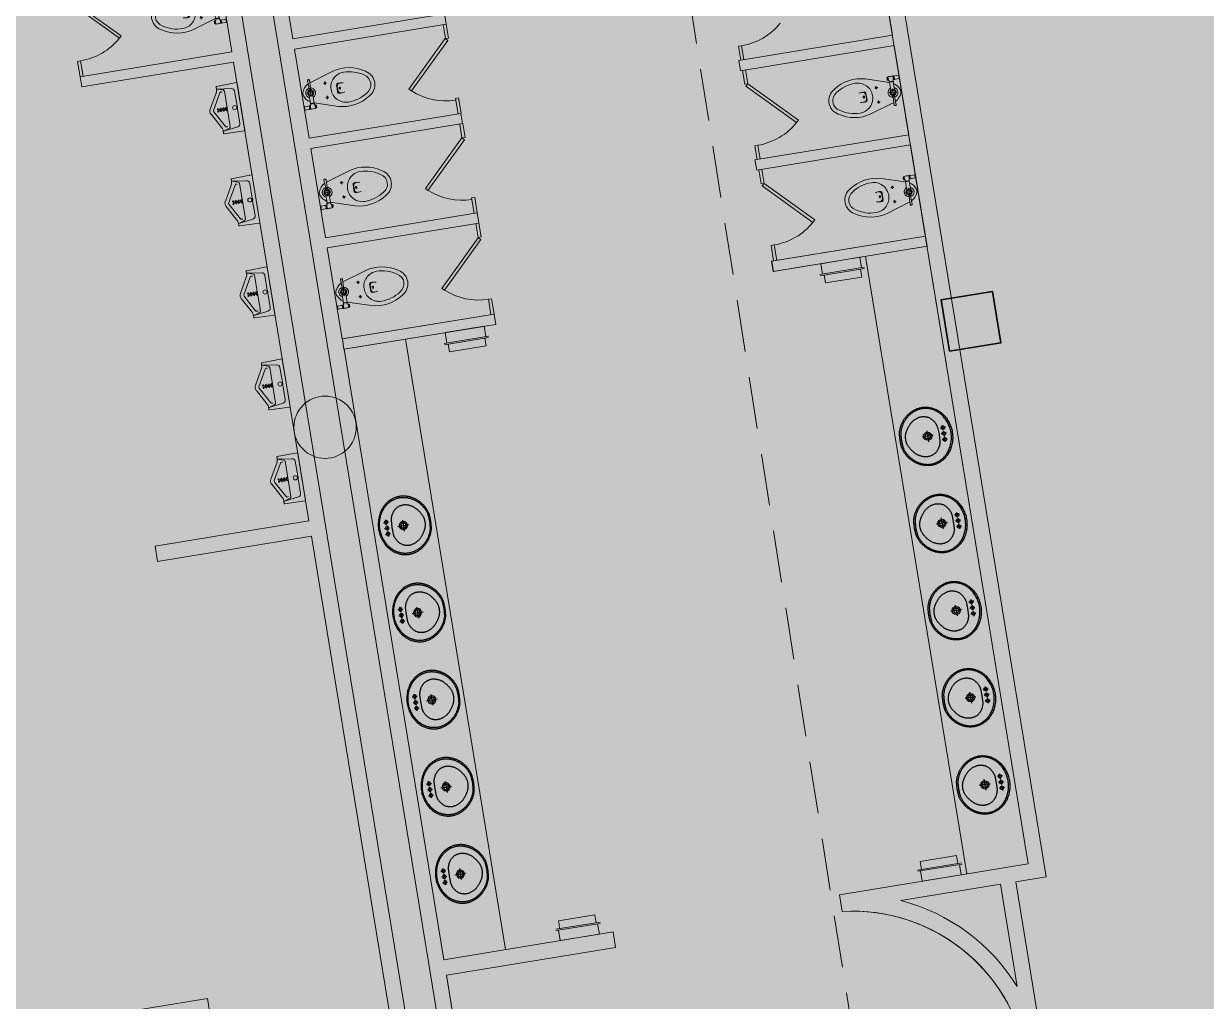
# Model space of a CAD drawing. Header units: metres. Extents: x 2 to 659295185, y -28 to 1124222152.
# Drawn here: x 655600.41 to 655611.79, y 1126281 to 1126290.42 of the extents above; entities that cross this region are included whole.
import ezdxf

# ---------------------------------------------------------------- set-up
doc = ezdxf.new("R2010")
doc.units = ezdxf.units.M
doc.header["$MEASUREMENT"] = 0
doc.linetypes.add('CCSM_C1_CUERPO FM$0$DASHED', pattern=[0.75, 0.5, -0.25])
doc.linetypes.add('DASHDOT', pattern=[1, 0.5, -0.25, 0, -0.25])
doc.layers.get('0').update_dxf_attribs({"linetype": 'CONTINUOUS'})
for name, color, linetype in [('CCSM_C1_CUERPO FM$0$A-ESTRUCTURA A', 1, 'CONTINUOUS'), ('CCSM_C1_CUERPO FM$0$A-PROYECCIONES', 5, 'CCSM_C1_CUERPO FM$0$DASHED'), ('CCSM_C1_CUERPO FM$0$A_PARED CINES', 2, 'CONTINUOUS'), ('CCSM_C1_CUERPO FM$0$A_VISTA CINES', 8, 'CONTINUOUS')]:
    doc.layers.add(name, color=color, linetype=linetype)
for name, color, linetype, lineweight in [('CCSM_C1_CUERPO FM$0$A-SANIT_PIEZAS', 8, 'CONTINUOUS', 13), ('CCSM_XREF ESTRUCTURA15$0$E-CA-COLUMNA', 2, 'CONTINUOUS', 35), ('CCSM_XREF ESTRUCTURA15$0$E-CF-COLUMNA', 2, 'CONTINUOUS', 35), ('LOCALES ASIGNADOS', 41, 'DASHDOT', 0)]:
    doc.layers.add(name, color=color, linetype=linetype, lineweight=lineweight)

# ---------------------------------------------------------------- blocks, each defined once
blk = doc.blocks.new('CCSM_C1_CUERPO FM$0$CARO-PLT2')
at = {"layer": 'CCSM_C1_CUERPO FM$0$A-SANIT_PIEZAS'}
for p, q in [((-0.037, -0.076), (-0.037, -0.096)), ((0.036, -0.086), (-0.036, -0.086)), ((0, -0.121), (0, -0.05)), ((0.101, -0.068), (0.024, -0.068)), ((0.101, -0.103), (0.024, -0.103)), ((0.123, -0.062), (0.123, -0.005)), ((0.131, -0.062), (0.131, -0.052)), ((0.146, -0.052), (0.146, -0.062)), ((0.154, -0.005), (0.154, -0.062)), ((-0.07, -0.223), (-0.07, -0.253)), ((0.07, -0.223), (0.07, -0.253)), ((-0.085, -0.238), (-0.055, -0.238)), ((0.055, -0.238), (0.085, -0.238))]:
    blk.add_line(p, q, dxfattribs=at)
for points in [[(0.118, 0), (0.121, -0.005), (0.156, -0.005), (0.159, 0)], [(-0.04, -0.076), (-0.042, -0.079), (-0.042, -0.092), (-0.04, -0.096)], [(-0.028, -0.076), (-0.04, -0.076), (-0.04, -0.096), (-0.028, -0.096)]]:
    blk.add_lwpolyline(points, dxfattribs=at)
for points in [[(0.1, -0.103), (0.171, -0.329, -0.220845), (0.12, -0.641, -0.267949), (0, -0.711, -0.267949), (-0.12, -0.641, -0.220845), (-0.171, -0.329), (-0.097, -0.094, -0.200507)], [(-0.042, -0.079), (-0.123, -0.075, 0.428639), (-0.129, -0.08), (-0.129, -0.085), (-0.129, -0.09, 0.42603), (-0.123, -0.095), (-0.042, -0.092)], [(-0.09, -0.077, -0.184776), (-0.017, -0.013, -0.178359), (0.017, -0.013, -0.164856), (0.085, -0.068)], [(0.106, -0.068), (0.115, -0.068, 0.331964), (0.122, -0.062)], [(0.106, -0.103), (0.115, -0.103, -0.39071), (0.121, -0.109, 0.39071), (0.122, -0.11), (0.153, -0.11, 0.368077), (0.154, -0.109, 0.077411), (0.154, -0.062)], [(0.122, -0.11), (0.122, -0.111, 0.414214), (0.123, -0.112), (0.152, -0.112, 0.414214), (0.153, -0.111), (0.153, -0.11)], [(0.152, -0.112), (0.152, -0.116, -0.414214), (0.151, -0.117), (0.124, -0.117, -0.414214), (0.123, -0.116), (0.123, -0.112)], [(0.148, -0.117), (0.148, -0.12, -0.414214), (0.147, -0.121), (0.137, -0.121), (0.127, -0.121, -0.414214), (0.126, -0.12), (0.126, -0.117)], [(-0.044, -0.411, -0.060428), (-0.049, -0.358, -0.405477), (-0.034, -0.344), (0, -0.344), (0.034, -0.344, -0.405477), (0.049, -0.358, -0.060428), (0.044, -0.411)], [(0.048, -0.381, 0.43678), (0.019, -0.349), (0, -0.349), (-0.019, -0.349, 0.43678), (-0.048, -0.381)], [(0.004, -0.361), (0.004, -0.364, 0.310791), (0.006, -0.366, -0.034503), (0.007, -0.367, -0.106031), (0.009, -0.369, -0.162613), (0.01, -0.371, -0.162613), (0.009, -0.373, -0.106031), (0.007, -0.375, -0.069899), (0.004, -0.376, -0.056135), (0, -0.376, -0.056135), (-0.004, -0.376, -0.069899), (-0.007, -0.375, -0.106031), (-0.009, -0.373, -0.162613), (-0.01, -0.371, -0.162613), (-0.009, -0.369, -0.106031), (-0.007, -0.367, -0.034503), (-0.006, -0.366, 0.310791), (-0.004, -0.364), (-0.004, -0.361)]]:
    blk.add_lwpolyline(points, format="xyb", dxfattribs=at)
for points in [[(0.104, -0.106), (0.104, -0.106, -0.414214), (0.101, -0.103), (0.101, -0.068, -0.414214), (0.104, -0.065), (0.104, -0.065, -0.414214), (0.106, -0.068), (0.106, -0.103, -0.414214)], [(0, -0.673, 0.267949), (0.087, -0.622, 0.149412), (0.146, -0.431, 0.414214), (0, -0.285, 0.414214), (-0.146, -0.431, 0.149412), (-0.087, -0.622, 0.267949)]]:
    blk.add_lwpolyline(points, format="xyb", close=True, dxfattribs=at)
blk.add_lwpolyline([(0.155, -0.062), (0.122, -0.062), (0.121, -0.061), (0.121, -0.053), (0.122, -0.052), (0.155, -0.052), (0.156, -0.053), (0.156, -0.061)], close=True, dxfattribs=at)
for centre, radius in [((0, -0.086), 0.0297), ((0, -0.086), 0.0204), ((-0.07, -0.238), 0.008), ((0.07, -0.238), 0.008)]:
    blk.add_circle(centre, radius, dxfattribs=at)
for start, end in [(21.9459, 172.1193), (187.7161, 338.3331)]:
    blk.add_arc((0, -0.086), 0.0474, start, end, dxfattribs=at)
blk = doc.blocks.new('CCSM_C1_CUERPO FM$0$urinario')
at = {"layer": 'CCSM_C1_CUERPO FM$0$A-SANIT_PIEZAS'}
for p, q in [((500.583, -351.308), (500.604, -351.308)), ((500.638, -351.299), (500.784, -351.218)), ((500.645, -351.335), (500.801, -351.248)), ((500.972, -351.335), (500.816, -351.248)), ((500.986, -351.303), (500.833, -351.218)), ((501.034, -351.308), (501.013, -351.308)), ((500.574, -351.508), (500.578, -351.313)), ((500.603, -351.313), (500.622, -351.452)), ((500.603, -351.313), (500.622, -351.371)), ((500.981, -351.381), (500.637, -351.381)), ((501.014, -351.313), (500.995, -351.452)), ((501.014, -351.313), (500.995, -351.371)), ((501.044, -351.508), (501.039, -351.313)), ((500.579, -351.513), (501.039, -351.513)), ((500.794, -351.478), (500.652, -351.478)), ((500.966, -351.478), (500.823, -351.478))]:
    blk.add_line(p, q, dxfattribs=at)
for centre, radius in [((500.798, -351.291), 0.0055), ((500.809, -351.307), 0.0055), ((500.82, -351.291), 0.0055), ((500.798, -351.318), 0.0055), ((500.798, -351.345), 0.0055), ((500.798, -351.372), 0.0055), ((500.809, -351.334), 0.0055), ((500.809, -351.361), 0.0055), ((500.82, -351.318), 0.0055), ((500.82, -351.345), 0.0055), ((500.82, -351.372), 0.0055), ((500.809, -351.453), 0.02)]:
    blk.add_circle(centre, radius, dxfattribs=at)
for centre, radius, start, end in [((500.583, -351.313), 0.005, 90, 178.6704), ((500.598, -351.313), 0.005, 7.5924, 90), ((500.604, -351.238), 0.07, 270, 299.2374), ((500.809, -351.261), 0.05, 60.7626, 119.2374), ((500.809, -351.261), 0.015, 60.7626, 119.2374), ((501.013, -351.238), 0.07, 240.7626, 270), ((501.019, -351.313), 0.005, 90, 172.4076), ((501.034, -351.313), 0.005, 1.3296, 90), ((500.637, -351.366), 0.015, 197.4615, 270), ((500.653, -351.349), 0.015, 119.2374, 216.5547), ((500.965, -351.349), 0.015, 323.4453, 60.7626), ((500.981, -351.366), 0.015, 270, 342.5385), ((500.579, -351.508), 0.005, 178.6704, 270), ((500.652, -351.448), 0.03, 187.5924, 270), ((500.794, -351.488), 0.01, 68.038, 90), ((500.809, -351.453), 0.028, 248.038, 291.962), ((500.823, -351.488), 0.01, 90, 111.962), ((500.966, -351.448), 0.03, 270, 352.4076), ((501.039, -351.508), 0.005, 270, 1.3296)]:
    blk.add_arc(centre, radius, start, end, dxfattribs=at)
blk = doc.blocks.new('CCSM_C1_CUERPO FM$0$lavamanos')
at = {"linetype": 'Continuous'}
for p, q in [((-1.14567, -2.91338), (-2.87008, -2.91338)), ((-2.00787, -2.04724), (-2.00787, -3.77559)), ((-0.8622, -2.91338), (0.8622, -2.91338)), ((0, -2.04724), (0, -3.77559)), ((1.14567, -2.91338), (2.87008, -2.91338)), ((2.00787, -2.04724), (2.00787, -3.77559)), ((0, -6.61811), (0, -10.38976)), ((-1.88583, -8.50393), (1.88583, -8.50393))]:
    blk.add_line(p, q, dxfattribs=at)
for points in [[(0, -17.99212), (-0.15602, -17.98496), (-0.31178, -17.97732), (-0.46676, -17.96923), (-0.62247, -17.96061), (-0.7774, -17.95154), (-0.93305, -17.94193), (-1.08792, -17.93189), (-1.24321, -17.92132), (-1.24409, -17.92126), (-1.40018, -17.91107), (-1.55581, -17.90029), (-1.7108, -17.88895), (-1.86635, -17.87695), (-2.02185, -17.86434), (-2.17729, -17.85112), (-2.33209, -17.83734), (-2.48664, -17.82298), (-2.48819, -17.82283), (-2.7321, -17.76466), (-2.9741, -17.70033), (-3.21422, -17.62983), (-3.4526, -17.55314), (-3.68878, -17.47039), (-3.92289, -17.38154), (-4.15451, -17.28676), (-4.3831, -17.18628), (-4.38583, -17.18504), (-4.61263, -17.07783), (-4.836, -16.96507), (-5.05637, -16.84657), (-5.2736, -16.7224), (-5.48754, -16.59265), (-5.69793, -16.45748), (-5.90487, -16.31683), (-6.10726, -16.17149), (-6.11024, -16.16929), (-6.27287, -16.04616), (-6.43208, -15.92036), (-6.58866, -15.7913), (-6.74256, -15.65905), (-6.8937, -15.52366), (-7.04202, -15.38519), (-7.18756, -15.24358), (-7.32904, -15.10015), (-7.33071, -15.09842), (-7.47169, -14.95052), (-7.6088, -14.80093), (-7.74293, -14.64866), (-7.87401, -14.49376), (-8.00211, -14.33619), (-8.12696, -14.17623), (-8.24863, -14.01384), (-8.36614, -13.85039), (-8.36797, -13.84777), (-8.50025, -13.65325), (-8.62668, -13.45667), (-8.74803, -13.25691), (-8.86431, -13.054), (-8.9753, -12.8483), (-9.08105, -12.6397), (-9.18137, -12.42859), (-9.27559, -12.21653), (-9.36657, -11.99892), (-9.45134, -11.78056), (-9.53044, -11.56007), (-9.6038, -11.33761), (-9.67138, -11.11333), (-9.73313, -10.88737), (-9.78902, -10.6599), (-9.83858, -10.43307), (-9.88817, -10.16833), (-9.9285, -9.90369), (-9.95981, -9.63782), (-9.98205, -9.37117), (-9.99523, -9.10379), (-9.99931, -8.83997), (-9.99443, -8.57243), (-9.98031, -8.30315), (-9.98012, -8.30043), (-9.95723, -8.03641), (-9.92507, -7.77125), (-9.88387, -7.50746), (-9.83362, -7.24512), (-9.77443, -6.98478), (-9.70635, -6.72662), (-9.62943, -6.47083), (-9.54331, -6.21653), (-9.54108, -6.21034), (-9.42519, -5.90571), (-9.29761, -5.60409), (-9.15896, -5.30725), (-9.0095, -5.0157), (-8.84949, -4.72997), (-8.67901, -4.45019), (-8.49844, -4.17699), (-8.30709, -3.90944), (-8.10673, -3.65144), (-7.896, -3.39996), (-7.67614, -3.15661), (-7.44739, -2.92165), (-7.21002, -2.69534), (-6.96428, -2.47795), (-6.71071, -2.26995), (-6.44882, -2.07086), (-6.4474, -2.06985), (-6.09342, -1.8285), (-5.72945, -1.60035), (-5.35697, -1.38637), (-4.97653, -1.1869), (-4.58869, -1.00223), (-4.19402, -0.83262), (-3.79311, -0.67834), (-3.38583, -0.53937), (-3.38148, -0.53797), (-2.97062, -0.41452), (-2.55462, -0.30671), (-2.1348, -0.21491), (-1.71177, -0.13925), (-1.28615, -0.07986), (-0.85858, -0.03682), (-0.42966, -0.01018), (0, 0), (0.42963, -0.01033), (0.85867, -0.03702), (1.28621, -0.08015), (1.71194, -0.13969), (2.13491, -0.21549), (2.55482, -0.30751), (2.97072, -0.41554), (3.38189, -0.53937), (3.78887, -0.67819), (4.18996, -0.83242), (4.58469, -1.00185), (4.97278, -1.18636), (5.35351, -1.38562), (5.72617, -1.59924), (6.0905, -1.82709), (6.44479, -2.068), (6.44882, -2.07086), (6.45017, -2.07185), (6.71159, -2.27052), (6.96469, -2.47832), (7.20981, -2.69548), (7.4466, -2.9217), (7.67469, -3.15662), (7.89383, -3.39998), (8.10359, -3.65128), (8.30315, -3.90944), (8.49534, -4.17689), (8.67685, -4.45036), (8.84803, -4.73025), (9.00872, -5.01629), (9.1587, -5.30809), (9.29776, -5.60525), (9.42572, -5.90736), (9.54188, -6.21255), (9.54331, -6.21653), (9.62943, -6.47084), (9.70633, -6.72652), (9.77441, -6.98469), (9.83361, -7.24504), (9.88386, -7.50739), (9.92507, -7.77118), (9.95722, -8.03623), (9.98013, -8.30043), (9.98032, -8.30315), (9.99443, -8.57236), (9.99931, -8.84003), (9.99523, -9.10374), (9.98205, -9.37112), (9.95979, -9.63791), (9.92848, -9.90378), (9.88817, -10.16832), (9.83858, -10.43307), (9.83797, -10.43598), (9.78765, -10.66236), (9.73129, -10.88918), (9.66927, -11.11468), (9.60166, -11.33855), (9.52854, -11.56054), (9.44988, -11.78078), (9.36576, -11.999), (9.27559, -12.21653), (9.18048, -12.42865), (9.07944, -12.63991), (8.97322, -12.84862), (8.86195, -13.05451), (8.74556, -13.25773), (8.6242, -13.45801), (8.49793, -13.65523), (8.36614, -13.85039), (8.24854, -14.01397), (8.12687, -14.17636), (8.00201, -14.33631), (7.87401, -14.49376), (7.74293, -14.64866), (7.6087, -14.80104), (7.47159, -14.95063), (7.33071, -15.09842), (7.18852, -15.24243), (7.04257, -15.38427), (6.89358, -15.52312), (6.74182, -15.65872), (6.58715, -15.79121), (6.42973, -15.92042), (6.26975, -16.04622), (6.1063, -16.16929), (5.90409, -16.31515), (5.69734, -16.45615), (5.48694, -16.59165), (5.27292, -16.72162), (5.05566, -16.84583), (4.83521, -16.96427), (4.61158, -17.07691), (4.38467, -17.18378), (4.38189, -17.18504), (4.15347, -17.28579), (3.92197, -17.38088), (3.68808, -17.46994), (3.4521, -17.55286), (3.2139, -17.62968), (2.9738, -17.7003), (2.73195, -17.76467), (2.48819, -17.82283), (2.48664, -17.82298), (2.33209, -17.83734), (2.17669, -17.85117), (2.02124, -17.86439), (1.86635, -17.87695), (1.7108, -17.88895), (1.55521, -17.90034), (1.39957, -17.91111), (1.24409, -17.92126), (1.24321, -17.92132), (1.08792, -17.93189), (0.9323, -17.94198), (0.7774, -17.95154), (0.62172, -17.96065), (0.46676, -17.96923), (0.31102, -17.97736), (0.15602, -17.98496), (0, -17.99212)], [(0, -16.06299), (-0.18792, -16.0599), (-0.37554, -16.05066), (-0.56285, -16.03525), (-0.74947, -16.01371), (-0.93536, -15.98605), (-1.12025, -15.95229), (-1.30384, -15.91251), (-1.4859, -15.86675), (-1.48819, -15.86614), (-1.49138, -15.86528), (-1.672, -15.81354), (-1.8507, -15.75596), (-2.02734, -15.69259), (-2.20181, -15.62348), (-2.374, -15.54866), (-2.54358, -15.46828), (-2.71043, -15.3824), (-2.87402, -15.29133), (-3.04605, -15.19008), (-3.21542, -15.08647), (-3.38315, -14.9799), (-3.5489, -14.8706), (-3.71277, -14.7585), (-3.87486, -14.64352), (-4.03483, -14.52591), (-4.19175, -14.40641), (-4.19291, -14.40551), (-4.34937, -14.28142), (-4.50255, -14.1558), (-4.65382, -14.02758), (-4.80284, -13.89704), (-4.94986, -13.76398), (-5.09456, -13.62867), (-5.23718, -13.49089), (-5.37629, -13.35207), (-5.37795, -13.35039), (-5.37876, -13.34942), (-5.52197, -13.17233), (-5.65854, -12.99125), (-5.78892, -12.80566), (-5.91297, -12.61578), (-6.03053, -12.42182), (-6.14144, -12.2241), (-6.24566, -12.02265), (-6.34252, -11.81889), (-6.34294, -11.81798), (-6.4347, -11.60908), (-6.51887, -11.39832), (-6.59586, -11.18484), (-6.66561, -10.96878), (-6.72798, -10.75058), (-6.78293, -10.5304), (-6.83039, -10.30848), (-6.87008, -10.08661), (-6.87037, -10.08329), (-6.88356, -9.88894), (-6.88978, -9.69559), (-6.88918, -9.50479), (-6.88176, -9.31148), (-6.86748, -9.11856), (-6.84635, -8.92626), (-6.81842, -8.73484), (-6.78346, -8.5433), (-6.78313, -8.54172), (-6.74096, -8.35347), (-6.69168, -8.16565), (-6.63561, -7.97975), (-6.57283, -7.796), (-6.50342, -7.61466), (-6.42746, -7.43595), (-6.34506, -7.26013), (-6.25591, -7.08661), (-6.08348, -6.85262), (-5.89907, -6.62679), (-5.70371, -6.41048), (-5.49777, -6.20413), (-5.28179, -6.00827), (-5.05633, -5.82341), (-4.82195, -5.65), (-4.57874, -5.48819), (-4.32876, -5.34015), (-4.07122, -5.20434), (-3.80737, -5.08145), (-3.53769, -4.97171), (-3.26299, -4.87546), (-2.9838, -4.79287), (-2.70086, -4.72417), (-2.41481, -4.66952), (-2.41339, -4.66929), (0, -4.56693), (2.41339, -4.66929), (2.41481, -4.66952), (2.70086, -4.72417), (2.98371, -4.79285), (3.26291, -4.87543), (3.5376, -4.97168), (3.80729, -5.08142), (4.07114, -5.2043), (4.32869, -5.34011), (4.57874, -5.48819), (4.82187, -5.64995), (5.05626, -5.82335), (5.28173, -6.00821), (5.49771, -6.20407), (5.70365, -6.41042), (5.89907, -6.62679), (6.08348, -6.85262), (6.25591, -7.08661), (6.34414, -7.2601), (6.42574, -7.43587), (6.50097, -7.61437), (6.5698, -7.79552), (6.63207, -7.97894), (6.68777, -8.16455), (6.73678, -8.35195), (6.77883, -8.5399), (6.77953, -8.5433), (6.81538, -8.73475), (6.84411, -8.92617), (6.8659, -9.11858), (6.88074, -9.31165), (6.88859, -9.50514), (6.88948, -9.69608), (6.88343, -9.88963), (6.8703, -10.08407), (6.87008, -10.08661), (6.83037, -10.30858), (6.7829, -10.5305), (6.72795, -10.75068), (6.66558, -10.96888), (6.59586, -11.18484), (6.51887, -11.39832), (6.4347, -11.60908), (6.34294, -11.81798), (6.34252, -11.81889), (6.24562, -12.02262), (6.14129, -12.22398), (6.03014, -12.42165), (5.91231, -12.61541), (5.78792, -12.80504), (5.65714, -12.9903), (5.52016, -13.17091), (5.37646, -13.34749), (5.37402, -13.35039), (5.23533, -13.48965), (5.09309, -13.6277), (4.94864, -13.76317), (4.8019, -13.89615), (4.65278, -14.02673), (4.50159, -14.15462), (4.34823, -14.27992), (4.19174, -14.40337), (4.18898, -14.40551), (4.03258, -14.52531), (3.87308, -14.64318), (3.71169, -14.75815), (3.54833, -14.87031), (3.38305, -14.97961), (3.2159, -15.08603), (3.04692, -15.18953), (2.87543, -15.29051), (2.87402, -15.29133), (2.87064, -15.29327), (2.7069, -15.38393), (2.53994, -15.46947), (2.37031, -15.54958), (2.19818, -15.62419), (2.02374, -15.69321), (1.84717, -15.75658), (1.66865, -15.81423), (1.48819, -15.86614), (1.4859, -15.86675), (1.30384, -15.91251), (1.12016, -15.95231), (0.93536, -15.98605), (0.74947, -16.01371), (0.56285, -16.03525), (0.37554, -16.05066), (0.18792, -16.0599), (0, -16.06299)]]:
    blk.add_lwpolyline(points, close=True, dxfattribs=at)
blk.add_lwpolyline([(0, -0.43307), (-0.0032, -0.43309), (-0.41557, -0.44293), (-0.82705, -0.4685), (-1.23741, -0.50981), (-1.64573, -0.56674), (-2.05158, -0.63924), (-2.45453, -0.72723), (-2.85365, -0.83052), (-3.24803, -0.94881), (-3.63967, -1.08338), (-4.02553, -1.23249), (-4.40547, -1.39606), (-4.77897, -1.57387), (-5.14533, -1.76558), (-5.50434, -1.97107), (-5.85533, -2.18998), (-6.19685, -2.42126), (-6.19827, -2.42231), (-6.2887, -2.49008), (-6.37749, -2.55848), (-6.46537, -2.62804), (-6.55222, -2.69867), (-6.63824, -2.77053), (-6.7233, -2.84351), (-6.80739, -2.91761), (-6.88976, -2.99212), (-6.97274, -3.06918), (-7.0539, -3.14641), (-7.13418, -3.22475), (-7.21345, -3.30404), (-7.29177, -3.38434), (-7.36908, -3.46561), (-7.44528, -3.54774), (-7.51968, -3.62992), (-7.52139, -3.63182), (-7.52994, -3.6414), (-7.53828, -3.65087), (-7.54653, -3.66038), (-7.55471, -3.66995), (-7.56284, -3.6796), (-7.57088, -3.68929), (-7.57885, -3.69904), (-7.58661, -3.70866), (-7.59313, -3.71598), (-7.60096, -3.72476), (-7.60895, -3.73372), (-7.61679, -3.74249), (-7.62464, -3.75126), (-7.63265, -3.7602), (-7.64051, -3.76896), (-7.64982, -3.77933), (-7.65354, -3.78346), (-7.77251, -3.92911), (-7.88765, -4.07645), (-7.9995, -4.22614), (-8.10806, -4.37823), (-8.2133, -4.53265), (-8.31516, -4.68931), (-8.4136, -4.84814), (-8.50787, -5.00787), (-8.50846, -5.00889), (-8.60047, -5.17295), (-8.6881, -5.33775), (-8.77195, -5.50437), (-8.85211, -5.67293), (-8.92848, -5.84325), (-9.00102, -6.01523), (-9.06964, -6.18868), (-9.13386, -6.3622), (-9.21541, -6.60277), (-9.2883, -6.84446), (-9.35302, -7.08859), (-9.40945, -7.33476), (-9.45752, -7.5827), (-9.49718, -7.83201), (-9.52841, -8.08263), (-9.55101, -8.3323), (-9.55118, -8.33464), (-9.56448, -8.58891), (-9.56894, -8.84181), (-9.56479, -9.09102), (-9.55192, -9.34362), (-9.53034, -9.59552), (-9.50007, -9.84664), (-9.46116, -10.09645), (-9.41339, -10.34645), (-9.36597, -10.56168), (-9.31264, -10.77768), (-9.25391, -10.99213), (-9.18973, -11.20515), (-9.12019, -11.41649), (-9.04537, -11.62587), (-8.96522, -11.83341), (-8.87925, -12.04028), (-8.87795, -12.0433), (-8.78772, -12.24568), (-8.69175, -12.44739), (-8.59074, -12.64662), (-8.48477, -12.84325), (-8.37396, -13.03704), (-8.25824, -13.2281), (-8.13777, -13.4162), (-8.01181, -13.60236), (-7.8991, -13.75924), (-7.78256, -13.91489), (-7.66288, -14.06833), (-7.54019, -14.21938), (-7.41464, -14.36786), (-7.28609, -14.51395), (-7.15468, -14.65748), (-7.01968, -14.79921), (-7.01804, -14.8009), (-6.88233, -14.93771), (-6.74301, -15.07248), (-6.60095, -15.20433), (-6.45608, -15.33332), (-6.30869, -15.4592), (-6.15872, -15.582), (-6.00614, -15.70177), (-5.85039, -15.81889), (-5.65802, -15.95721), (-5.46155, -16.09113), (-5.26164, -16.22013), (-5.05866, -16.34397), (-4.8525, -16.46272), (-4.64353, -16.57616), (-4.43164, -16.68435), (-4.21654, -16.7874), (-4.00016, -16.88334), (-3.7808, -16.97381), (-3.55914, -17.05851), (-3.33535, -17.13737), (-3.10943, -17.21039), (-2.88181, -17.27743), (-2.65252, -17.33848), (-2.42126, -17.3937), (-2.4164, -17.39414), (-2.26792, -17.40746), (-2.11711, -17.42063), (-1.96627, -17.43345), (-1.81637, -17.44583), (-1.66547, -17.45794), (-1.51454, -17.46969), (-1.36456, -17.48101), (-1.2126, -17.49212), (-1.21195, -17.49216), (-1.06192, -17.50172), (-0.91055, -17.51099), (-0.75821, -17.51996), (-0.60681, -17.5285), (-0.45538, -17.53668), (-0.30393, -17.54449), (-0.15246, -17.55193), (0, -17.55905), (0.00328, -17.5589), (0.15446, -17.55184), (0.30468, -17.54445), (0.45581, -17.53664), (0.60599, -17.52851), (0.75707, -17.51995), (0.90721, -17.51107), (1.05825, -17.50176), (1.20866, -17.49212), (1.36029, -17.48111), (1.51241, -17.46969), (1.66354, -17.45797), (1.8156, -17.44581), (1.96667, -17.43337), (2.11867, -17.42047), (2.26968, -17.4073), (2.42031, -17.39379), (2.42126, -17.3937), (2.65238, -17.33852), (2.88181, -17.27743), (3.10943, -17.21039), (3.33521, -17.13742), (3.55901, -17.05856), (3.7808, -16.97381), (4.00016, -16.88334), (4.21654, -16.7874), (4.43164, -16.68435), (4.6434, -16.57622), (4.8525, -16.46272), (5.05854, -16.34404), (5.26164, -16.22013), (5.46143, -16.09121), (5.65802, -15.95721), (5.85039, -15.81889), (6.00615, -15.70175), (6.15862, -15.58207), (6.30859, -15.45926), (6.4561, -15.33329), (6.60087, -15.20439), (6.74295, -15.07252), (6.88238, -14.93765), (7.01804, -14.8009), (7.01969, -14.79921), (7.02105, -14.79782), (7.15567, -14.65643), (7.28652, -14.5133), (7.41453, -14.36744), (7.53947, -14.21913), (7.66147, -14.06821), (7.78039, -13.91485), (7.89609, -13.75922), (8.00787, -13.60236), (8.0096, -13.59989), (8.13606, -13.41435), (8.25698, -13.22677), (8.37307, -13.03615), (8.48432, -12.84251), (8.59052, -12.64621), (8.69167, -12.44726), (8.78775, -12.24567), (8.87795, -12.0433), (8.87925, -12.04028), (8.96517, -11.83354), (9.04532, -11.62599), (9.12019, -11.41649), (9.18969, -11.20528), (9.25387, -10.99226), (9.31264, -10.77768), (9.36594, -10.56181), (9.41339, -10.34645), (9.46031, -10.09655), (9.49841, -9.84683), (9.528, -9.59584), (9.54903, -9.34411), (9.56147, -9.0917), (9.56532, -8.84263), (9.56069, -8.59006), (9.54733, -8.33598), (9.54724, -8.33464), (9.5471, -8.33258), (9.52539, -8.08282), (9.49496, -7.83221), (9.45595, -7.58269), (9.40843, -7.33476), (9.35241, -7.08849), (9.28802, -6.8444), (9.2153, -6.60265), (9.13386, -6.3622), (9.06964, -6.18868), (9.00097, -6.01512), (8.92843, -5.84313), (8.85211, -5.67293), (8.77195, -5.50437), (8.68804, -5.33764), (8.60041, -5.17283), (8.50846, -5.00889), (8.50787, -5.00787), (8.41351, -4.84809), (8.31492, -4.68927), (8.21283, -4.53269), (8.10729, -4.37842), (7.99834, -4.22653), (7.88605, -4.07709), (7.77047, -3.93019), (7.6509, -3.785), (7.64961, -3.78346), (7.64773, -3.78111), (7.64044, -3.77207), (7.63296, -3.7629), (7.6254, -3.75376), (7.6178, -3.74469), (7.61012, -3.73564), (7.60241, -3.72667), (7.59461, -3.71773), (7.58661, -3.70866), (7.5849, -3.70676), (7.57635, -3.69719), (7.56803, -3.68774), (7.55976, -3.6782), (7.55157, -3.66863), (7.54346, -3.65899), (7.53542, -3.6493), (7.52744, -3.63955), (7.51969, -3.62992), (7.44528, -3.54773), (7.36897, -3.46549), (7.29174, -3.38431), (7.21341, -3.30399), (7.13412, -3.22469), (7.05392, -3.14644), (6.97266, -3.06909), (6.88976, -2.99212), (6.8073, -2.91758), (6.7232, -2.84362), (6.63798, -2.77074), (6.55187, -2.69913), (6.46467, -2.62864), (6.3766, -2.55945), (6.28759, -2.49147), (6.19691, -2.42419), (6.19291, -2.42126), (5.85224, -2.18986), (5.50224, -1.97105), (5.1442, -1.76567), (4.77877, -1.5741), (4.40618, -1.39645), (4.02713, -1.23307), (3.64214, -1.08419), (3.25136, -0.94988), (3.24803, -0.94881), (2.85263, -0.8305), (2.45261, -0.72723), (2.04878, -0.63926), (1.64205, -0.56678), (1.2327, -0.50984), (0.82163, -0.46856), (0.40913, -0.44298), (-0.00394, -0.43307)], dxfattribs=at)
for centre, radius in [((-2.00787, -2.91338), 0.59055), ((0, -2.91338), 0.59055), ((2.00787, -2.91338), 0.59056), ((0, -8.50393), 1.37795), ((0, -8.50393), 0.88583)]:
    blk.add_circle(centre, radius, dxfattribs=at)
blk = doc.blocks.new('CCSM_XREF ESTRUCTURA15$0$CCSM_COLUMNA REC')
at = {"layer": 'CCSM_XREF ESTRUCTURA15$0$E-CA-COLUMNA'}
blk.add_lwpolyline([(-0.25, -0.25), (0.25, -0.25), (0.25, 0.25), (-0.25, 0.25)], close=True, dxfattribs=at)

msp = doc.modelspace()

# ---------------------------------------------------------------- hatches: boundary and pattern name
at = {"layer": 'LOCALES ASIGNADOS'}
h = msp.add_hatch(color=256, dxfattribs=at)
edge = h.paths.add_edge_path()
edge.add_arc((219491.1056, 1054914.3756), 441878.9229, 9.308049718, 9.309563548, ccw=False)
edge.add_line((655551.8097, 1126384.9626), (655564.5398, 1126387.0492))
edge.add_line((655564.5398, 1126387.0492), (655562.5867, 1126398.9652))
edge.add_line((655562.5867, 1126398.9652), (655552.3922, 1126397.2942))
edge.add_line((655552.3922, 1126397.2942), (655552.4569, 1126396.8995))
edge.add_line((655552.4569, 1126396.8995), (655549.9212, 1126396.4839))
h = msp.add_hatch(color=256, dxfattribs=at)
h.dxf.hatch_style = 1
h.paths.add_polyline_path([(655589.7703, 1126232.191), (655578.0644, 1126230.2723), (655582.0473, 1126206.0472), (655642.2441, 1126215.9139), (655628.8111, 1126297.8682), (655580.3241, 1126289.8221), (655587.0771, 1126248.6218), (655588.7068, 1126238.6795), (655588.7068, 1126238.6794)])

# ---------------------------------------------------------------- linework, layer by layer
at = {"layer": 'CCSM_C1_CUERPO FM$0$A-ESTRUCTURA A', "lineweight": 5}
msp.add_circle((655603.3092, 1126286.5301), 0.3, dxfattribs=at)
at = {"layer": 'CCSM_C1_CUERPO FM$0$A-PROYECCIONES', "lineweight": 5}
msp.add_line((655606.3396, 1126293.6808), (655619.1326, 1126212.6324), dxfattribs=at)
at = {"layer": 'CCSM_C1_CUERPO FM$0$A_PARED CINES', "lineweight": 5}
for p, q in [((655602.3965, 1126293.0234), (655604.5961, 1126279.6037, -0.0143)), ((655604.453, 1126281.4044), (655603.4919, 1126287.2814, 0.0081)), ((655610.2506, 1126282.2026, -0.0113), (655609.9571, 1126282.1545, -0.0141)), ((655608.8515, 1126281.9733), (655609.809, 1126282.1303)), ((655609.9571, 1126282.1545), (655610.8382, 1126276.7796))]:
    msp.add_line(p, q, dxfattribs=at)
msp.add_lwpolyline([(655608.1681, 1126293.9805), (655610.0783, 1126282.3264), (655608.2614, 1126282.0286), (655608.2876, 1126281.8689, -0.3839584), (655610.0626, 1126280.4478, -0.4099414), (655608.6814, 1126278.5), (655608.4347, 1126278.4596)], format="xyb", dxfattribs=at)
for points in [[(655608.4294, 1126293.3134), (655610.2506, 1126282.2026)], [(655602.099, 1126292.9837), (655604.3001, 1126279.5552)], [(655609.1037, 1126288.2723), (655607.6242, 1126288.0301), (655607.608, 1126288.1288), (655609.0875, 1126288.3712), (655609.1037, 1126288.2723), (655607.622, 1126288.0297), (655607.6058, 1126288.1284), (655609.0875, 1126288.3712), (655608.9439, 1126289.2476), (655607.4636, 1126289.0052), (655607.4474, 1126289.1039), (655608.9277, 1126289.3465), (655608.7869, 1126290.205), (655607.3066, 1126289.9627), (655607.2905, 1126290.0613), (655608.7707, 1126290.304), (655608.63, 1126291.1625)], [(655602.859, 1126291.1287), (655602.9997, 1126290.2701), (655604.4602, 1126290.5095), (655604.4764, 1126290.4108), (655603.0159, 1126290.1712), (655603.1567, 1126289.3127), (655604.6171, 1126289.552), (655604.6333, 1126289.4534), (655603.1729, 1126289.2137), (655603.3136, 1126288.3552), (655604.7741, 1126288.5946), (655604.7903, 1126288.4959), (655603.3298, 1126288.2563), (655603.4735, 1126287.3799), (655604.9353, 1126287.6196), (655604.9515, 1126287.5209), (655603.4897, 1126287.281), (655603.4757, 1126287.3803), (655604.9353, 1126287.6196), (655604.9515, 1126287.5209), (655603.4919, 1126287.2814), (655604.4529, 1126281.4044), (655606.0812, 1126281.6713), (655606.1055, 1126281.5232), (655604.4772, 1126281.2563), (655604.7198, 1126279.7761)], [(655604.1278, 1126279.679), (655603.1784, 1126285.4814), (655601.6966, 1126285.2385), (655601.6723, 1126285.3865), (655603.1525, 1126285.6291), (655602.4286, 1126290.0453), (655600.9681, 1126289.8059), (655600.952, 1126289.9046), (655602.4125, 1126290.144), (655602.2693, 1126291.0173)]]:
    msp.add_lwpolyline(points, dxfattribs=at)
at = {"layer": 'CCSM_C1_CUERPO FM$0$A_PARED CINES', "lineweight": 5, "elevation": -0.0141}
msp.add_lwpolyline([(655602.7553, 1126277.5287, -0.3449586), (655600.9703, 1126278.8614, -0.427021), (655602.2301, 1126280.7085), (655602.1768, 1126281.032), (655598.3352, 1126280.4016), (655597.6187, 1126284.7728)], format="xyb", dxfattribs=at)
msp.add_lwpolyline([(655609.9702, 1126281.147), (655609.809, 1126282.1303)], dxfattribs=at)
at = {"layer": 'CCSM_C1_CUERPO FM$0$A_PARED CINES', "lineweight": 5}
for radius, start, end in [(1.8595, 31.58616, 75.50862), (1.6988, 280.00631, 93.32731)]:
    msp.add_arc((655608.3862, 1126280.173), radius, start, end, dxfattribs=at)
at = {"layer": 'CCSM_C1_CUERPO FM$0$A_VISTA CINES', "linetype": 'Continuous', "lineweight": 5}
for p, q in [((655604.4468, 1126290.406, 0.0081), (655604.4686, 1126290.2725, 0.0081)), ((655604.4983, 1126290.2774, 0.0081), (655604.4764, 1126290.4109, 0.0081)), ((655604.4983, 1126290.2774, 0.0081), (655604.4686, 1126290.2725, 0.0081)), ((655607.318, 1126290.2027, 0), (655607.2884, 1126290.1978, 0)), ((655607.3102, 1126290.0646, 0), (655607.2884, 1126290.1978, 0)), ((655607.3398, 1126290.0694, 0), (655607.318, 1126290.2027, 0)), ((655600.9567, 1126290.0574), (655600.927, 1126290.0525)), ((655600.9513, 1126289.9045), (655600.927, 1126290.0525)), ((655600.9785, 1126289.9242), (655600.9567, 1126290.0574)), ((655600.9809, 1126289.9094), (655600.9567, 1126290.0574)), ((655607.3482, 1126289.8324, 0), (655607.3264, 1126289.9659, 0)), ((655607.356, 1126289.9705, 0), (655607.3779, 1126289.8373, 0)), ((655607.3482, 1126289.8324, 0), (655607.3779, 1126289.8373, 0)), ((655604.5647, 1126289.6951, 0.0162), (655604.5943, 1126289.7, 0.0162)), ((655604.5889, 1126289.5474, 0.0162), (655604.5647, 1126289.6951, 0.0162)), ((655604.6185, 1126289.5523, 0.0162), (655604.5943, 1126289.7, 0.0162)), ((655604.6051, 1126289.4487, 0.0162), (655604.627, 1126289.3153, 0.0162)), ((655604.6566, 1126289.3201, 0.0162), (655604.6348, 1126289.4536, 0.0162)), ((655604.6566, 1126289.3201, 0.0162), (655604.627, 1126289.3153, 0.0162)), ((655607.4749, 1126289.2452, 0), (655607.4453, 1126289.2403, 0)), ((655607.4671, 1126289.1071, 0.0029), (655607.4453, 1126289.2403, 0)), ((655607.4967, 1126289.112, 0), (655607.4749, 1126289.2452, 0)), ((655607.5056, 1126288.8723, 0.0081), (655607.4833, 1126289.0084, 0.0051)), ((655607.5134, 1126289.0104, 0.0081), (655607.5352, 1126288.8772, 0.0081)), ((655607.5056, 1126288.8723, 0.0081), (655607.5352, 1126288.8772, 0.0081)), ((655604.7203, 1126288.7374, 0.0081), (655604.7499, 1126288.7423, 0.0081)), ((655604.7445, 1126288.5897, 0.0081), (655604.7203, 1126288.7374, 0.0081)), ((655604.7741, 1126288.5946, 0.0081), (655604.7499, 1126288.7423, 0.0081)), ((655604.7606, 1126288.491, 0.0081), (655604.7825, 1126288.3576, 0.0081)), ((655604.8121, 1126288.3624, 0.0081), (655604.7903, 1126288.4959, 0.0081)), ((655604.8121, 1126288.3624, 0.0081), (655604.7825, 1126288.3576, 0.0081)), ((655607.6323, 1126288.2847, 0.0081), (655607.6027, 1126288.2799, 0.0081)), ((655607.627, 1126288.1319, 0.0081), (655607.6027, 1126288.2799, 0.0081)), ((655607.6566, 1126288.1367, 0.0081), (655607.6323, 1126288.2847, 0.0081)), ((655608.5115, 1126288.1754, 0.0243), (655609.4862, 1126282.2294, 0)), ((655604.8815, 1126287.7624, 0.0162), (655604.9111, 1126287.7673, 0.0162)), ((655604.9057, 1126287.6147, 0.0162), (655604.8815, 1126287.7624, 0.0162)), ((655604.9353, 1126287.6196, 0.0162), (655604.9111, 1126287.7673, 0.0162)), ((655605.0451, 1126281.5014, -0.0081), (655604.0841, 1126287.3785, 0.0243))]:
    msp.add_line(p, q, dxfattribs=at)
at = {"layer": 'CCSM_C1_CUERPO FM$0$A_VISTA CINES', "lineweight": 5}
for p, q in [((655600.9675, 1126289.8058), (655600.9513, 1126289.9045)), ((655610.0783, 1126282.3264, 0), (655609.0416, 1126288.6515, 0)), ((655608.4988, 1126288.0703), (655608.0727, 1126288.0005)), ((655608.0747, 1126287.9879), (655608.5008, 1126288.0578)), ((655608.1123, 1126287.9941), (655608.1246, 1126287.9189)), ((655608.4756, 1126287.9764), (655608.1246, 1126287.9189)), ((655604.4557, 1126287.3366, 0.0324), (655604.8818, 1126287.4064, 0.0324)), ((655604.8839, 1126287.3939, 0.0324), (655604.4578, 1126287.3241, 0.0324)), ((655604.4954, 1126287.3302, 0.0324), (655604.5077, 1126287.255, 0.0324)), ((655604.5077, 1126287.255, 0.0324), (655604.8586, 1126287.3126, 0.0324)), ((655604.8463, 1126287.3878, 0.0324), (655604.8586, 1126287.3126, 0.0324)), ((655609.3885, 1126282.4064), (655609.0376, 1126282.3489)), ((655609.0123, 1126282.2675), (655609.4385, 1126282.3373)), ((655609.4405, 1126282.3248), (655609.0144, 1126282.255)), ((655609.0499, 1126282.2737), (655609.0376, 1126282.3489)), ((655605.5552, 1126281.7781, 0), (655605.9061, 1126281.8356, 0)), ((655605.9185, 1126281.7604, 0), (655605.9061, 1126281.8356, 0)), ((655605.9561, 1126281.7666, 0), (655605.5299, 1126281.6967, 0)), ((655605.532, 1126281.6842, 0), (655605.9581, 1126281.754, 0)), ((655605.5675, 1126281.7029, 0), (655605.5552, 1126281.7781, 0)), ((655604.7198, 1126279.7761), (655604.4772, 1126281.2563))]:
    msp.add_line(p, q, dxfattribs=at)
at = {"layer": 'CCSM_C1_CUERPO FM$0$A_VISTA CINES', "linetype": 'Continuous', "lineweight": 5}
msp.add_lwpolyline([(655600.8421, 1126290.6251), (655600.8596, 1126290.6495), (655601.3469, 1126290.2994), (655601.3294, 1126290.2751)], close=True, dxfattribs=at)
for points, elevation in [([(655604.491, 1126290.2547), (655604.4666, 1126290.2722), (655604.1166, 1126289.7849), (655604.1409, 1126289.7674)], 0.0081), ([(655607.3604, 1126289.8129), (655607.3779, 1126289.8373), (655607.8652, 1126289.4872), (655607.8477, 1126289.4629)], 0), ([(655604.6499, 1126289.2975), (655604.6256, 1126289.3151), (655604.2755, 1126288.8277), (655604.2999, 1126288.8102)], 0.0081), ([(655607.5177, 1126288.8528), (655607.5352, 1126288.8772), (655608.0225, 1126288.5271), (655608.005, 1126288.5028)], 0.0081), ([(655604.8088, 1126288.3373), (655604.7844, 1126288.3548), (655604.4344, 1126287.8675), (655604.4587, 1126287.85)], 0.0162)]:
    msp.add_lwpolyline(points, close=True, dxfattribs=dict(at, elevation=elevation))
at = {"layer": 'CCSM_C1_CUERPO FM$0$A_VISTA CINES', "lineweight": 5}
for points in [[(655608.4573, 1126288.1665), (655608.0813, 1126288.1048), (655608.0977, 1126288.0046)], [(655608.4737, 1126288.0662), (655608.4573, 1126288.1665)], [(655608.4756, 1126287.9764), (655608.4632, 1126288.0516)], [(655609.3885, 1126282.4064), (655609.4009, 1126282.3312)], [(655609.4154, 1126282.3207), (655609.4319, 1126282.2204)], [(655609.4319, 1126282.2204), (655609.0559, 1126282.1588), (655609.0395, 1126282.2591)]]:
    msp.add_lwpolyline(points, dxfattribs=at)
for points, elevation in [([(655604.4808, 1126287.3407), (655604.4643, 1126287.441), (655604.8403, 1126287.5026), (655604.8568, 1126287.4023)], 0.0324), ([(655605.5571, 1126281.6883), (655605.5735, 1126281.588), (655605.9495, 1126281.6497), (655605.933, 1126281.7499)], 0)]:
    msp.add_lwpolyline(points, dxfattribs=dict(at, elevation=elevation))
at = {"layer": 'CCSM_C1_CUERPO FM$0$A_VISTA CINES', "linetype": 'Continuous', "lineweight": 5}
for centre, radius, start, end in [((655607.2209, 1126290.7948, 0), 0.6, 279.30851, 321.44252), ((655600.8596, 1126290.6495), 0.6, 279.30851, 321.44253), ((655604.4666, 1126290.2722, 0.0081), 0.6, 237.17449, 279.30851), ((655607.3779, 1126289.8373, 0), 0.6, 279.30851, 321.44252), ((655604.6256, 1126289.3151, 0.0081), 0.6, 237.17449, 279.30851), ((655607.5348, 1126288.8771, 0.0081), 0.6003, 279.35555, 321.47811), ((655604.7849, 1126288.3549, 0.0162), 0.6003, 237.1389, 279.26147)]:
    msp.add_arc(centre, radius, start, end, dxfattribs=at)

# ---------------------------------------------------------------- block references
at = {"layer": 'CCSM_C1_CUERPO FM$0$A_VISTA CINES', "lineweight": 5}
for name, p, rotation in [('CCSM_C1_CUERPO FM$0$CARO-PLT2', (655602.3408, 1126290.5815), 279.3081746104723), ('CCSM_C1_CUERPO FM$0$urinario', (655336.6206, 1125738.5448, 0.0001), 99.30850865858024), ('CCSM_C1_CUERPO FM$0$urinario', (655336.7662, 1125737.6567, 0.0001), 99.30850865858024), ('CCSM_C1_CUERPO FM$0$urinario', (655336.9114, 1125736.7709, 0.0001), 99.30850865858024), ('CCSM_C1_CUERPO FM$0$urinario', (655337.0566, 1125735.8851, 0.0001), 99.30850865858024), ('CCSM_C1_CUERPO FM$0$urinario', (655337.2046, 1125734.9821, 0.0001), 99.30850865858024)]:
    msp.add_blockref(name, p, dxfattribs=dict(at, rotation=rotation))
at = {"layer": 'CCSM_C1_CUERPO FM$0$A_VISTA CINES', "lineweight": 5, "xscale": -1}
for p, rotation in [((655603.0854, 1126289.7351), 99.30884268035916), ((655608.8607, 1126289.7679, 0), 279.3088426803591), ((655603.2444, 1126288.7779), 99.30884268035916), ((655609.0155, 1126288.81, 0), 279.3088426803591), ((655603.4032, 1126287.8177, 0.0081), 99.30884268035916)]:
    msp.add_blockref('CCSM_C1_CUERPO FM$0$CARO-PLT2', p, dxfattribs=dict(at, rotation=rotation))
at = {"layer": 'CCSM_C1_CUERPO FM$0$A_VISTA CINES', "extrusion": (0.001959, 0.000558158, 0.999998), "xscale": 0.02825636422024902, "yscale": 0.02825636422024902, "zscale": 0.02825636422024902, "rotation": 279.483400599337}
for p in [(655608.0884, 1126285.5912, 1912.9063), (655608.2259, 1126284.7523, 1912.9061), (655608.3634, 1126283.9135, 1912.9059), (655608.5009, 1126283.0747, 1912.9057), (655608.6383, 1126282.2359, 1912.9055)]:
    msp.add_blockref('CCSM_C1_CUERPO FM$0$lavamanos', p, dxfattribs=at)
at = {"layer": 'CCSM_C1_CUERPO FM$0$A_VISTA CINES', "extrusion": (-0.002035, -9.63926e-05, 0.999998), "xscale": -0.0282563641972071, "yscale": 0.02825636359951706, "zscale": 0.02825636414279114, "rotation": 99.13346479286096}
for p in [(655602.468, 1126285.412, -1442.4167), (655602.6054, 1126284.5731, -1442.4169), (655602.7429, 1126283.7343, -1442.4171), (655602.8804, 1126282.8955, -1442.4173), (655603.0179, 1126282.0567, -1442.4175)]:
    msp.add_blockref('CCSM_C1_CUERPO FM$0$lavamanos', p, dxfattribs=at)
at = {"layer": 'CCSM_XREF ESTRUCTURA15$0$E-CF-COLUMNA', "lineweight": 5, "xscale": -1, "rotation": 279.3084512271911}
msp.add_blockref('CCSM_XREF ESTRUCTURA15$0$CCSM_COLUMNA REC', (655609.5263, 1126287.5491), dxfattribs=at)

doc.saveas('drawing.dxf')
